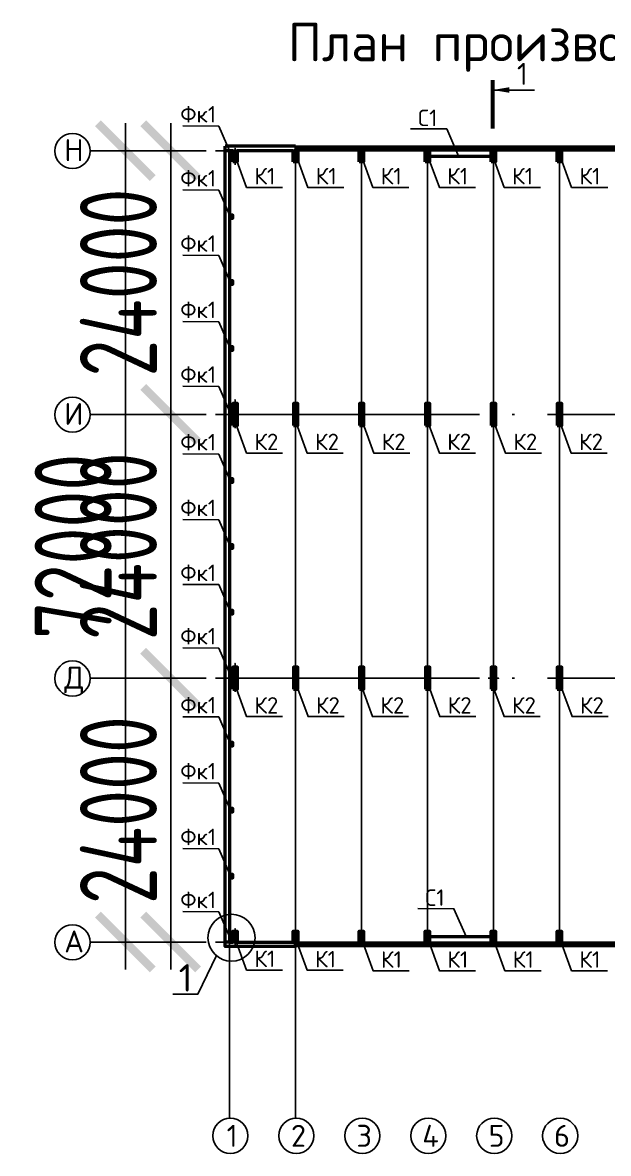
# Model space of a CAD drawing. Header units: millimetres. Extents: x -258526 to -95372, y 16759 to 83244.
# Drawn here: x -128558.4 to -128531.7, y 39764.4 to 39815.9 of the extents above; entities that cross this region are included whole.
import ezdxf

# ---------------------------------------------------------------- set-up
doc = ezdxf.new("R2010")
doc.units = ezdxf.units.MM
doc.header["$LTSCALE"] = 0.5
doc.linetypes.add('ACAD_ISO04W100', pattern=[30, 24, -3, 0, -3])
doc.layers.add('оси', color=7, linetype='ACAD_ISO04W100')
doc.layers.add('тонкие', color=7, linetype='Continuous')
for name, color, linetype, lineweight in [('ТОЛСТЫЕ', 1, 'Continuous', 50), ('ТОЛСТЫЕ3', 7, 'Continuous', 30), ('ТОНКИЕе', 7, 'Continuous', 25)]:
    doc.layers.add(name, color=color, linetype=linetype, lineweight=lineweight)
doc.layers.add('штрих', color=7, linetype='Continuous', lineweight=9, true_color=0x000000)
doc.styles.add('Наклонный', font='isocpeur.ttf', dxfattribs={"width": 0.7, "height": 3.5})
doc.styles.add('Наклонный 5', font='isocpeur.ttf', dxfattribs={"height": 7})
doc.dimstyles.new('СТРОИТЕЛЬНЫЙ', dxfattribs={"dimtxt": 3.5, "dimasz": 2.5, "dimexe": 1.25, "dimexo": 0.625, "dimtad": 1, "dimdec": 0, "dimlfac": 500, "dimdsep": 46, "dimtxsty": 'Наклонный', "dimblk1": 'ARCHTICK', "dimblk2": 'ARCHTICK', "dimsah": 1, "dimcen": 0, "dimdle": 1.25, "dimadec": 0, "dimazin": 0, "dimtfac": 0.75, "dimtdec": 0, "dimtmove": 0, "dimatfit": 3, "dimldrblk": 'ARCHTICK', "dimfxl": 1, "dimtolj": 1, "dimtzin": 0, "dimarcsym": 0})

# ---------------------------------------------------------------- blocks, each defined once
blk = doc.blocks.new('_ArchTick')
at = {"color": 0, "linetype": 'ByBlock', "const_width": 0.15}
blk.add_lwpolyline([(-0.5, -0.5), (0.5, 0.5)], dxfattribs=at)
blk = doc.blocks.new('*D727')
at = {"layer": 'Defpoints', "color": 0, "transparency": 16777216}
for p in [(-128551.634, 39786.037), (-128550.462, 39786.037), (-128550.462, 39774.037)]:
    blk.add_point(p, dxfattribs=at)
at = {"layer": 'ТОНКИЕе', "color": 0, "lineweight": -2, "transparency": 16777216}
for p, q in [((-128551.634, 39772.787), (-128551.634, 39787.287)), ((-128551.087, 39786.037), (-128552.884, 39786.037)), ((-128551.087, 39774.037), (-128552.884, 39774.037))]:
    blk.add_line(p, q, dxfattribs=at)
at = {"layer": 'ТОНКИЕе', "color": 0, "lineweight": -2, "transparency": 16777216, "xscale": 2.5, "yscale": 2.5, "zscale": 2.5}
for p, rotation in [((-128551.634, 39786.037), 90), ((-128551.634, 39774.037), 270)]:
    blk.add_blockref('_ArchTick', p, dxfattribs=dict(at, rotation=rotation))
at = {"layer": 'ТОНКИЕе', "color": 0, "transparency": 16777216, "insert": (-128554.009, 39780.037), "char_height": 3.5, "attachment_point": 5, "rotation": 90, "style": 'Наклонный'}
blk.add_mtext('\\A1;24000', dxfattribs=at)
blk = doc.blocks.new('*D728')
at = {"layer": 'Defpoints', "color": 0, "transparency": 16777216}
for p in [(-128551.634, 39798.037), (-128550.462, 39798.037), (-128550.462, 39786.037)]:
    blk.add_point(p, dxfattribs=at)
at = {"layer": 'ТОНКИЕе', "color": 0, "lineweight": -2, "transparency": 16777216}
for p, q in [((-128551.634, 39784.787), (-128551.634, 39799.287)), ((-128551.087, 39798.037), (-128552.884, 39798.037)), ((-128551.087, 39786.037), (-128552.884, 39786.037))]:
    blk.add_line(p, q, dxfattribs=at)
at = {"layer": 'ТОНКИЕе', "color": 0, "lineweight": -2, "transparency": 16777216, "xscale": 2.5, "yscale": 2.5, "zscale": 2.5}
for p, rotation in [((-128551.634, 39798.037), 90), ((-128551.634, 39786.037), 270)]:
    blk.add_blockref('_ArchTick', p, dxfattribs=dict(at, rotation=rotation))
at = {"layer": 'ТОНКИЕе', "color": 0, "transparency": 16777216, "insert": (-128554.009, 39792.037), "char_height": 3.5, "attachment_point": 5, "rotation": 90, "style": 'Наклонный'}
blk.add_mtext('\\A1;24000', dxfattribs=at)
blk = doc.blocks.new('*D729')
at = {"layer": 'Defpoints', "color": 0, "transparency": 16777216}
for p in [(-128551.634, 39810.037), (-128550.462, 39810.037), (-128550.462, 39798.037)]:
    blk.add_point(p, dxfattribs=at)
at = {"layer": 'ТОНКИЕе', "color": 0, "lineweight": -2, "transparency": 16777216}
for p, q in [((-128551.634, 39796.787), (-128551.634, 39811.287)), ((-128551.087, 39810.037), (-128552.884, 39810.037)), ((-128551.087, 39798.037), (-128552.884, 39798.037))]:
    blk.add_line(p, q, dxfattribs=at)
at = {"layer": 'ТОНКИЕе', "color": 0, "lineweight": -2, "transparency": 16777216, "xscale": 2.5, "yscale": 2.5, "zscale": 2.5}
for p, rotation in [((-128551.634, 39810.037), 90), ((-128551.634, 39798.037), 270)]:
    blk.add_blockref('_ArchTick', p, dxfattribs=dict(at, rotation=rotation))
at = {"layer": 'ТОНКИЕе', "color": 0, "transparency": 16777216, "insert": (-128554.009, 39804.037), "char_height": 3.5, "attachment_point": 5, "rotation": 90, "style": 'Наклонный'}
blk.add_mtext('\\A1;24000', dxfattribs=at)
blk = doc.blocks.new('*D730')
at = {"layer": 'Defpoints', "color": 0, "transparency": 16777216}
for p in [(-128553.697, 39810.037), (-128550.462, 39810.037), (-128550.462, 39774.037)]:
    blk.add_point(p, dxfattribs=at)
at = {"layer": 'ТОНКИЕе', "color": 0, "lineweight": -2, "transparency": 16777216}
for p, q in [((-128553.697, 39772.787), (-128553.697, 39811.287)), ((-128551.087, 39810.037), (-128554.947, 39810.037)), ((-128551.087, 39774.037), (-128554.947, 39774.037))]:
    blk.add_line(p, q, dxfattribs=at)
at = {"layer": 'ТОНКИЕе', "color": 0, "lineweight": -2, "transparency": 16777216, "xscale": 2.5, "yscale": 2.5, "zscale": 2.5}
for p, rotation in [((-128553.697, 39810.037), 90), ((-128553.697, 39774.037), 270)]:
    blk.add_blockref('_ArchTick', p, dxfattribs=dict(at, rotation=rotation))
at = {"layer": 'ТОНКИЕе', "color": 0, "transparency": 16777216, "insert": (-128556.072, 39792.037), "char_height": 3.5, "attachment_point": 5, "rotation": 90, "style": 'Наклонный'}
blk.add_mtext('\\A1;72000', dxfattribs=at)

msp = doc.modelspace()

# ---------------------------------------------------------------- linework, layer by layer
at = {"layer": 'оси', "color": 0}
for points in [[(-128549.5967, 39810.0366), (-128502.6357, 39810.0366)], [(-128548.9578, 39810.0366), (-128548.9578, 39804.7866)], [(-128545.9578, 39774.0366), (-128545.9578, 39774.0366), (-128545.9578, 39810.0366)], [(-128545.9578, 39810.0366), (-128545.9578, 39774.0366)], [(-128542.9578, 39774.0366), (-128542.9578, 39774.0366), (-128542.9578, 39810.0366)], [(-128542.9578, 39810.0366), (-128542.9578, 39774.0366)], [(-128539.9578, 39774.0366), (-128539.9578, 39774.0366), (-128539.9578, 39810.0366)], [(-128539.9578, 39810.0366), (-128539.9578, 39774.0366)], [(-128536.9578, 39774.0366), (-128536.9578, 39774.0366), (-128536.9578, 39810.0366)], [(-128536.9578, 39810.0366), (-128536.9578, 39774.0366)], [(-128533.9578, 39774.0366), (-128533.9578, 39774.0366), (-128533.9578, 39810.0366)], [(-128533.9578, 39810.0366), (-128533.9578, 39774.0366)], [(-128548.9578, 39804.7866), (-128548.9578, 39792.7866)], [(-128549.5967, 39798.0366), (-128502.4891, 39798.0366)], [(-128548.9578, 39792.7866), (-128548.9578, 39782.2866)], [(-128549.5967, 39786.0366), (-128502.2937, 39786.0366)], [(-128548.9578, 39780.7866), (-128548.9578, 39774.0366)], [(-128549.5967, 39774.0366), (-128502.2451, 39774.0366)]]:
    msp.add_lwpolyline(points, dxfattribs=at)
at = {"layer": 'ТОЛСТЫЕ', "color": 0}
for p, q in [((-128549.1578, 39810.0366), (-128549.1578, 39810.2366)), ((-128548.9578, 39810.0366), (-128549.1578, 39810.0366)), ((-128549.1578, 39804.6996), (-128549.1578, 39810.0366)), ((-128548.9578, 39810.0366), (-128548.9578, 39804.7866)), ((-128549.1578, 39792.7866), (-128549.1578, 39804.7866)), ((-128548.9578, 39804.7866), (-128548.9578, 39792.7866)), ((-128549.1578, 39782.2866), (-128549.1578, 39792.7866)), ((-128548.9578, 39792.7866), (-128548.9578, 39780.7866)), ((-128549.1578, 39774.0366), (-128549.1578, 39782.2866)), ((-128548.9578, 39780.7866), (-128548.9578, 39774.0366)), ((-128548.9578, 39774.0366), (-128549.1578, 39774.0366))]:
    msp.add_line(p, q, dxfattribs=at)
at = {"layer": 'ТОЛСТЫЕ', "color": 0, "lineweight": 25}
for p, q in [((-128549.1578, 39810.2366), (-128503.9578, 39810.2366)), ((-128503.7578, 39810.0366), (-128548.9578, 39810.0366))]:
    msp.add_line(p, q, dxfattribs=at)
at = {"layer": 'ТОЛСТЫЕ', "color": 0}
for points in [[(-128545.9578, 39810.2366), (-128549.1578, 39810.2366)], [(-128548.9578, 39809.8866), (-128548.8078, 39809.8866), (-128548.8078, 39810.0366), (-128548.9578, 39810.0366), (-128548.9578, 39810.0366), (-128548.9578, 39809.8866), (-128548.8078, 39810.0366), (-128548.9578, 39810.0366), (-128548.8078, 39809.8866)], [(-128548.8078, 39809.5366), (-128548.8078, 39810.0366), (-128548.6078, 39810.0366), (-128548.6078, 39809.5366), (-128548.8078, 39809.5366)], [(-128546.0578, 39810.0366), (-128548.6078, 39810.0366)], [(-128546.0578, 39809.5366), (-128546.0578, 39810.0366), (-128545.8578, 39810.0366), (-128545.8578, 39809.5366), (-128546.0578, 39809.5366)], [(-128545.9578, 39810.0366), (-128545.9578, 39810.0866), (-128506.9578, 39810.0866), (-128506.9578, 39810.1366), (-128545.9578, 39810.1366)], [(-128543.0578, 39809.5366), (-128543.0578, 39810.0366), (-128542.8578, 39810.0366), (-128542.8578, 39809.5366), (-128543.0578, 39809.5366)], [(-128540.0578, 39809.5366), (-128540.0578, 39810.0366), (-128539.8578, 39810.0366), (-128539.8578, 39809.5366), (-128540.0578, 39809.5366)], [(-128539.8578, 39809.7866), (-128537.0578, 39809.7866)], [(-128537.0578, 39809.5366), (-128537.0578, 39810.0366), (-128536.8578, 39810.0366), (-128536.8578, 39809.5366), (-128537.0578, 39809.5366)], [(-128534.0578, 39809.5366), (-128534.0578, 39810.0366), (-128533.8578, 39810.0366), (-128533.8578, 39809.5366), (-128534.0578, 39809.5366)], [(-128548.9578, 39806.9616), (-128548.8078, 39806.9616), (-128548.8078, 39807.1116), (-128548.9578, 39807.1116), (-128548.9578, 39807.1116), (-128548.9578, 39806.9616), (-128548.8078, 39807.1116), (-128548.9578, 39807.1116), (-128548.8078, 39806.9616)], [(-128548.9578, 39803.9616), (-128548.8078, 39803.9616), (-128548.8078, 39804.1116), (-128548.9578, 39804.1116), (-128548.9578, 39804.1116), (-128548.9578, 39803.9616), (-128548.8078, 39804.1116), (-128548.9578, 39804.1116), (-128548.8078, 39803.9616)], [(-128548.9578, 39800.9616), (-128548.8078, 39800.9616), (-128548.8078, 39801.1116), (-128548.9578, 39801.1116), (-128548.9578, 39801.1116), (-128548.9578, 39800.9616), (-128548.8078, 39801.1116), (-128548.9578, 39801.1116), (-128548.8078, 39800.9616)], [(-128548.8016, 39797.5366), (-128548.6016, 39797.5366), (-128548.6016, 39798.5366), (-128548.8078, 39798.5366), (-128548.8078, 39797.5366)], [(-128546.0516, 39797.5366), (-128545.8516, 39797.5366), (-128545.8516, 39798.5366), (-128546.0516, 39798.5366), (-128546.0516, 39797.5366)], [(-128543.0516, 39797.5366), (-128542.8516, 39797.5366), (-128542.8516, 39798.5366), (-128543.0516, 39798.5366), (-128543.0516, 39797.5366)], [(-128540.0516, 39797.5366), (-128539.8516, 39797.5366), (-128539.8516, 39798.5366), (-128540.0516, 39798.5366), (-128540.0516, 39797.5366)], [(-128537.0516, 39797.5366), (-128536.8516, 39797.5366), (-128536.8516, 39798.5366), (-128537.0516, 39798.5366), (-128537.0516, 39797.5366)], [(-128534.0516, 39797.5366), (-128533.8516, 39797.5366), (-128533.8516, 39798.5366), (-128534.0516, 39798.5366), (-128534.0516, 39797.5366)], [(-128548.9578, 39797.9616), (-128548.8078, 39797.9616), (-128548.8078, 39798.1116), (-128548.9578, 39798.1116), (-128548.9578, 39798.1116), (-128548.9578, 39797.9616), (-128548.8078, 39798.1116), (-128548.9578, 39798.1116), (-128548.8078, 39797.9616)], [(-128548.9578, 39794.9616), (-128548.8078, 39794.9616), (-128548.8078, 39795.1116), (-128548.9578, 39795.1116), (-128548.9578, 39795.1116), (-128548.9578, 39794.9616), (-128548.8078, 39795.1116), (-128548.9578, 39795.1116), (-128548.8078, 39794.9616)], [(-128548.9578, 39791.9616), (-128548.8078, 39791.9616), (-128548.8078, 39792.1116), (-128548.9578, 39792.1116), (-128548.9578, 39792.1116), (-128548.9578, 39791.9616), (-128548.8078, 39792.1116), (-128548.9578, 39792.1116), (-128548.8078, 39791.9616)], [(-128548.9578, 39788.9616), (-128548.8078, 39788.9616), (-128548.8078, 39789.1116), (-128548.9578, 39789.1116), (-128548.9578, 39789.1116), (-128548.9578, 39788.9616), (-128548.8078, 39789.1116), (-128548.9578, 39789.1116), (-128548.8078, 39788.9616)], [(-128548.8016, 39785.5366), (-128548.6016, 39785.5366), (-128548.6016, 39786.5366), (-128548.8078, 39786.5366), (-128548.8078, 39785.5366)], [(-128546.0516, 39785.5366), (-128545.8516, 39785.5366), (-128545.8516, 39786.5366), (-128546.0516, 39786.5366), (-128546.0516, 39785.5366)], [(-128543.0516, 39785.5366), (-128542.8516, 39785.5366), (-128542.8516, 39786.5366), (-128543.0516, 39786.5366), (-128543.0516, 39785.5366)], [(-128540.0516, 39785.5366), (-128539.8516, 39785.5366), (-128539.8516, 39786.5366), (-128540.0516, 39786.5366), (-128540.0516, 39785.5366)], [(-128537.0516, 39785.5366), (-128536.8516, 39785.5366), (-128536.8516, 39786.5366), (-128537.0516, 39786.5366), (-128537.0516, 39785.5366)], [(-128534.0516, 39785.5366), (-128533.8516, 39785.5366), (-128533.8516, 39786.5366), (-128534.0516, 39786.5366), (-128534.0516, 39785.5366)], [(-128548.9578, 39785.9616), (-128548.8078, 39785.9616), (-128548.8078, 39786.1116), (-128548.9578, 39786.1116), (-128548.9578, 39786.1116), (-128548.9578, 39785.9616), (-128548.8078, 39786.1116), (-128548.9578, 39786.1116), (-128548.8078, 39785.9616)], [(-128548.9578, 39782.9616), (-128548.8078, 39782.9616), (-128548.8078, 39783.1116), (-128548.9578, 39783.1116), (-128548.9578, 39783.1116), (-128548.9578, 39782.9616), (-128548.8078, 39783.1116), (-128548.9578, 39783.1116), (-128548.8078, 39782.9616)], [(-128548.9578, 39779.9616), (-128548.8078, 39779.9616), (-128548.8078, 39780.1116), (-128548.9578, 39780.1116), (-128548.9578, 39780.1116), (-128548.9578, 39779.9616), (-128548.8078, 39780.1116), (-128548.9578, 39780.1116), (-128548.8078, 39779.9616)], [(-128548.9578, 39776.9616), (-128548.8078, 39776.9616), (-128548.8078, 39777.1116), (-128548.9578, 39777.1116), (-128548.9578, 39777.1116), (-128548.9578, 39776.9616), (-128548.8078, 39777.1116), (-128548.9578, 39777.1116), (-128548.8078, 39776.9616)], [(-128546.0578, 39774.0366), (-128546.0578, 39774.5366), (-128545.8578, 39774.5366), (-128545.8578, 39774.0366), (-128546.0578, 39774.0366)], [(-128543.0578, 39774.0366), (-128543.0578, 39774.5366), (-128542.8578, 39774.5366), (-128542.8578, 39774.0366), (-128543.0578, 39774.0366)], [(-128540.0578, 39774.0366), (-128540.0578, 39774.5366), (-128539.8578, 39774.5366), (-128539.8578, 39774.0366), (-128540.0578, 39774.0366)], [(-128539.8578, 39774.2866), (-128537.0578, 39774.2866)], [(-128537.0578, 39774.0366), (-128537.0578, 39774.5366), (-128536.8578, 39774.5366), (-128536.8578, 39774.0366), (-128537.0578, 39774.0366)], [(-128534.0578, 39774.0366), (-128534.0578, 39774.5366), (-128533.8578, 39774.5366), (-128533.8578, 39774.0366), (-128534.0578, 39774.0366)], [(-128548.6078, 39774.0366), (-128545.9578, 39774.0366), (-128545.9578, 39773.8366), (-128549.1578, 39773.8366), (-128549.1578, 39774.0366)], [(-128548.9578, 39774.0366), (-128548.8078, 39774.0366), (-128548.8078, 39774.1866), (-128548.9578, 39774.1866), (-128548.9578, 39774.1866), (-128548.9578, 39774.0366), (-128548.8078, 39774.1866), (-128548.9578, 39774.1866), (-128548.8078, 39774.0366)], [(-128545.9578, 39773.8366), (-128545.9578, 39774.0366)], [(-128506.9578, 39774.0366), (-128506.9578, 39773.9866), (-128545.9578, 39773.9866), (-128545.9578, 39773.9366), (-128506.9578, 39773.9366)], [(-128542.9578, 39773.8366), (-128542.9578, 39774.0366)], [(-128539.9578, 39773.8366), (-128539.9578, 39774.0366)], [(-128536.9578, 39773.8366), (-128536.9578, 39774.0366)], [(-128533.9578, 39773.8366), (-128533.9578, 39774.0366)]]:
    msp.add_lwpolyline(points, dxfattribs=at)
at = {"layer": 'ТОЛСТЫЕ', "color": 0, "lineweight": 50}
msp.add_lwpolyline([(-128548.8078, 39774.0366), (-128548.8078, 39774.5366), (-128548.6078, 39774.5366), (-128548.6078, 39774.0366), (-128548.8078, 39774.0366)], dxfattribs=at)
at = {"layer": 'ТОЛСТЫЕ', "color": 0, "lineweight": 25}
msp.add_lwpolyline([(-128549.1578, 39774.0366), (-128549.1578, 39773.8366), (-128503.7578, 39773.8366), (-128503.7578, 39774.0366), (-128549.1578, 39774.0366)], dxfattribs=at)
at = {"layer": 'ТОЛСТЫЕ3', "color": 0}
for points in [[(-128545.9578, 39810.0366), (-128545.9578, 39810.2366)], [(-128542.9578, 39810.0366), (-128542.9578, 39810.2366)], [(-128539.9578, 39810.0366), (-128539.9578, 39810.2366)], [(-128536.9578, 39810.0366), (-128536.9578, 39810.2366)], [(-128533.9578, 39810.0366), (-128533.9578, 39810.2366)]]:
    msp.add_lwpolyline(points, dxfattribs=at)
at = {"layer": 'тонкие', "color": 0}
for points in [[(-128548.8078, 39809.5366), (-128548.7078, 39809.5366), (-128548.7078, 39810.1464), (-128548.7078, 39809.4009)], [(-128546.0578, 39809.5366), (-128545.9578, 39809.5366), (-128545.9578, 39810.1464), (-128545.9578, 39809.4009)], [(-128543.0578, 39809.5366), (-128542.9578, 39809.5366), (-128542.9578, 39810.1464), (-128542.9578, 39809.4009)], [(-128540.0578, 39809.5366), (-128539.9578, 39809.5366), (-128539.9578, 39810.1464), (-128539.9578, 39809.4009)], [(-128537.0578, 39809.5366), (-128536.9578, 39809.5366), (-128536.9578, 39810.1464), (-128536.9578, 39809.4009)], [(-128534.0578, 39809.5366), (-128533.9578, 39809.5366), (-128533.9578, 39810.1464), (-128533.9578, 39809.4009)], [(-128548.7078, 39798.0366), (-128548.7078, 39798.7075), (-128548.7078, 39797.4147)], [(-128548.7078, 39786.0366), (-128548.7078, 39786.7075), (-128548.7078, 39785.4147)], [(-128545.9578, 39786.0366), (-128545.9578, 39786.7075), (-128545.9578, 39785.4147)], [(-128542.9578, 39786.0366), (-128542.9578, 39786.7075), (-128542.9578, 39785.4147)], [(-128539.9578, 39786.0366), (-128539.9578, 39786.7075), (-128539.9578, 39785.4147)], [(-128536.9578, 39786.0366), (-128536.9578, 39786.7075), (-128536.9578, 39785.4147)], [(-128533.9578, 39786.0366), (-128533.9578, 39786.7075), (-128533.9578, 39785.4147)], [(-128548.9578, 39786.0366), (-128548.7078, 39786.0366), (-128548.7078, 39786.1224), (-128548.7078, 39785.9397)], [(-128548.8016, 39786.0366), (-128548.4708, 39786.0366), (-128548.9448, 39786.0366)], [(-128546.0516, 39786.0366), (-128545.7208, 39786.0366), (-128546.1948, 39786.0366)], [(-128543.0516, 39786.0366), (-128542.7208, 39786.0366), (-128543.1948, 39786.0366)], [(-128540.0516, 39786.0366), (-128539.7208, 39786.0366), (-128540.1948, 39786.0366)], [(-128537.0516, 39786.0366), (-128536.7208, 39786.0366), (-128537.1948, 39786.0366)], [(-128534.0516, 39786.0366), (-128533.7208, 39786.0366), (-128534.1948, 39786.0366)], [(-128548.9578, 39774.0366), (-128548.7078, 39774.0366), (-128548.7078, 39774.6464), (-128548.7078, 39773.9009)], [(-128546.2078, 39774.0366), (-128545.9578, 39774.0366), (-128545.9578, 39774.6464), (-128545.9578, 39773.9009)], [(-128543.2078, 39774.0366), (-128542.9578, 39774.0366), (-128542.9578, 39774.6464), (-128542.9578, 39773.9009)], [(-128540.2078, 39774.0366), (-128539.9578, 39774.0366), (-128539.9578, 39774.6464), (-128539.9578, 39773.9009)], [(-128537.2078, 39774.0366), (-128536.9578, 39774.0366), (-128536.9578, 39774.6464), (-128536.9578, 39773.9009)], [(-128534.2078, 39774.0366), (-128533.9578, 39774.0366), (-128533.9578, 39774.6464), (-128533.9578, 39773.9009)]]:
    msp.add_lwpolyline(points, dxfattribs=at)
at = {"layer": 'ТОНКИЕе', "color": 0}
msp.add_lwpolyline([(-128536.9932, 39812.7985, 0.25, 0.25, 0), (-128536.9932, 39812.7985, 0, 0.25, 0), (-128536.237, 39812.7985, 0.25, 0.25, 0)], format="xyseb", dxfattribs=at)
at = {"layer": 'ТОНКИЕе', "color": 0, "lineweight": 60}
msp.add_lwpolyline([(-128536.9932, 39813.2525), (-128536.9932, 39811.0503)], dxfattribs=at)
at = {"layer": 'ТОНКИЕе', "color": 0}
for points in [[(-128536.9932, 39812.7985), (-128535.0873, 39812.7985)], [(-128548.898, 39809.892), (-128549.4479, 39811.1558), (-128551.0884, 39811.1622)], [(-128538.53, 39809.762), (-128539.0799, 39811.0258), (-128540.7203, 39811.0322)], [(-128550.0227, 39810.0366), (-128555.2968, 39810.0366)], [(-128548.6906, 39809.7474), (-128548.1863, 39808.3702), (-128546.5433, 39808.3702)], [(-128545.9018, 39809.7474), (-128545.3975, 39808.3702), (-128543.7545, 39808.3702)], [(-128542.9437, 39809.7474), (-128542.4394, 39808.3702), (-128540.7964, 39808.3702)], [(-128539.9203, 39809.7474), (-128539.416, 39808.3702), (-128537.773, 39808.3702)], [(-128536.968, 39809.7474), (-128536.4637, 39808.3702), (-128534.8207, 39808.3702)], [(-128533.9055, 39809.7474), (-128533.4012, 39808.3702), (-128531.7582, 39808.3702)], [(-128548.898, 39806.9793), (-128549.4479, 39808.2431), (-128551.0884, 39808.2494)], [(-128548.898, 39804.011), (-128549.4479, 39805.2748), (-128551.0884, 39805.2811)], [(-128548.898, 39800.9948), (-128549.4479, 39802.2586), (-128551.0884, 39802.265)], [(-128548.898, 39798.0518), (-128549.4479, 39799.3156), (-128551.0884, 39799.3219)], [(-128550.0227, 39798.0366), (-128555.2968, 39798.0366)], [(-128548.6906, 39797.6579), (-128548.1863, 39796.2806), (-128546.5433, 39796.2806)], [(-128545.9333, 39797.6579), (-128545.4289, 39796.2806), (-128543.786, 39796.2806)], [(-128542.9016, 39797.6579), (-128542.3973, 39796.2806), (-128540.7543, 39796.2806)], [(-128539.9199, 39797.6579), (-128539.4156, 39796.2806), (-128537.7726, 39796.2806)], [(-128536.9157, 39797.6579), (-128536.4114, 39796.2806), (-128534.7684, 39796.2806)], [(-128533.9252, 39797.6579), (-128533.4209, 39796.2806), (-128531.7779, 39796.2806)], [(-128548.898, 39794.9744), (-128549.4479, 39796.2382), (-128551.0884, 39796.2445)], [(-128548.898, 39791.9846), (-128549.4479, 39793.2484), (-128551.0884, 39793.2548)], [(-128548.898, 39789.0306), (-128549.4479, 39790.2944), (-128551.0884, 39790.3008)], [(-128548.898, 39786.1483), (-128549.4479, 39787.412), (-128551.0884, 39787.4184)], [(-128550.0227, 39786.0366), (-128555.2968, 39786.0366)], [(-128548.6906, 39785.6699), (-128548.1863, 39784.2927), (-128546.5433, 39784.2927)], [(-128545.8917, 39785.6699), (-128545.3874, 39784.2927), (-128543.7444, 39784.2927)], [(-128542.961, 39785.6699), (-128542.4567, 39784.2927), (-128540.8137, 39784.2927)], [(-128539.8983, 39785.6699), (-128539.394, 39784.2927), (-128537.7511, 39784.2927)], [(-128536.9764, 39785.6699), (-128536.4721, 39784.2927), (-128534.8291, 39784.2927)], [(-128533.8845, 39785.6699), (-128533.3801, 39784.2927), (-128531.7372, 39784.2927)], [(-128548.898, 39783.0097), (-128549.4479, 39784.2735), (-128551.0884, 39784.2798)], [(-128548.898, 39780.0066), (-128549.4479, 39781.2704), (-128551.0884, 39781.2767)], [(-128548.898, 39777.0154), (-128549.4479, 39778.2792), (-128551.0884, 39778.2855)], [(-128548.898, 39774.1484), (-128549.4479, 39775.4122), (-128551.0884, 39775.4186)], [(-128538.2021, 39774.2862), (-128538.752, 39775.55), (-128540.3924, 39775.5563)], [(-128550.0227, 39774.0366), (-128555.2968, 39774.0366)], [(-128548.9578, 39774.0366), (-128548.9578, 39766.0194)], [(-128548.6906, 39774.1406), (-128548.1863, 39772.7633), (-128546.5433, 39772.7633)], [(-128545.9578, 39774.0366), (-128545.9578, 39766.0194)], [(-128545.931, 39774.1278), (-128545.4267, 39772.7506), (-128543.7837, 39772.7506)], [(-128542.9321, 39774.1094), (-128542.4278, 39772.7322), (-128540.7848, 39772.7322)], [(-128539.9149, 39774.1094), (-128539.4106, 39772.7322), (-128537.7677, 39772.7322)], [(-128536.9365, 39774.1094), (-128536.4321, 39772.7322), (-128534.7892, 39772.7322)], [(-128533.9092, 39774.1094), (-128533.4049, 39772.7322), (-128531.7619, 39772.7322)], [(-128549.5483, 39773.4265), (-128550.3975, 39771.6681), (-128551.5347, 39771.6681)], [(-128545.9578, 39769.1318), (-128545.9578, 39766.0194)]]:
    msp.add_lwpolyline(points, dxfattribs=at)
for centre, radius in [((-128556.1005, 39810.025), 0.8), ((-128556.1005, 39798.025), 0.8), ((-128556.1005, 39786.025), 0.8), ((-128556.1005, 39774.025), 0.8), ((-128548.8687, 39774.2321), 1.069), ((-128548.9188, 39765.2204), 0.8), ((-128545.9188, 39765.2204), 0.8), ((-128542.9188, 39765.2204), 0.8), ((-128539.9188, 39765.2204), 0.8), ((-128536.9188, 39765.2204), 0.8), ((-128533.9188, 39765.2204), 0.8)]:
    msp.add_circle(centre, radius, dxfattribs=at)
at = {"layer": 'штрих', "color": 0}
for points in [[(-128548.8078, 39810.0366), (-128548.8078, 39809.9366), (-128548.6078, 39809.9366), (-128548.6078, 39809.6366), (-128548.8078, 39809.6366)], [(-128546.0578, 39810.0366), (-128546.0578, 39809.9366), (-128545.8578, 39809.9366), (-128545.8578, 39809.6366), (-128546.0578, 39809.6366)], [(-128543.0578, 39810.0366), (-128543.0578, 39809.9366), (-128542.8578, 39809.9366), (-128542.8578, 39809.6366), (-128543.0578, 39809.6366)], [(-128540.0578, 39810.0366), (-128540.0578, 39809.9366), (-128539.8578, 39809.9366), (-128539.8578, 39809.6366), (-128540.0578, 39809.6366)], [(-128537.0578, 39810.0366), (-128537.0578, 39809.9366), (-128536.8578, 39809.9366), (-128536.8578, 39809.6366), (-128537.0578, 39809.6366)], [(-128534.0578, 39810.0366), (-128534.0578, 39809.9366), (-128533.8578, 39809.9366), (-128533.8578, 39809.6366), (-128534.0578, 39809.6366)], [(-128548.8016, 39797.5366), (-128548.8016, 39797.8866), (-128548.6016, 39797.8866), (-128548.6016, 39797.8866), (-128548.6016, 39798.1866), (-128548.8016, 39798.1866)], [(-128546.0516, 39797.5366), (-128546.0516, 39797.8866), (-128545.8516, 39797.8866), (-128545.8516, 39797.8866), (-128545.8516, 39798.1866), (-128546.0516, 39798.1866)], [(-128543.0516, 39797.5366), (-128543.0516, 39797.8866), (-128542.8516, 39797.8866), (-128542.8516, 39797.8866), (-128542.8516, 39798.1866), (-128543.0516, 39798.1866)], [(-128540.0516, 39797.5366), (-128540.0516, 39797.8866), (-128539.8516, 39797.8866), (-128539.8516, 39797.8866), (-128539.8516, 39798.1866), (-128540.0516, 39798.1866)], [(-128537.0516, 39797.5366), (-128537.0516, 39797.8866), (-128536.8516, 39797.8866), (-128536.8516, 39797.8866), (-128536.8516, 39798.1866), (-128537.0516, 39798.1866)], [(-128534.0516, 39797.5366), (-128534.0516, 39797.8866), (-128533.8516, 39797.8866), (-128533.8516, 39797.8866), (-128533.8516, 39798.1866), (-128534.0516, 39798.1866)], [(-128548.8016, 39785.5366), (-128548.8016, 39785.8866), (-128548.6016, 39785.8866), (-128548.6016, 39785.8866), (-128548.6016, 39786.1866), (-128548.8016, 39786.1866)], [(-128546.0516, 39785.5366), (-128546.0516, 39785.8866), (-128545.8516, 39785.8866), (-128545.8516, 39785.8866), (-128545.8516, 39786.1866), (-128546.0516, 39786.1866)], [(-128543.0516, 39785.5366), (-128543.0516, 39785.8866), (-128542.8516, 39785.8866), (-128542.8516, 39785.8866), (-128542.8516, 39786.1866), (-128543.0516, 39786.1866)], [(-128540.0516, 39785.5366), (-128540.0516, 39785.8866), (-128539.8516, 39785.8866), (-128539.8516, 39785.8866), (-128539.8516, 39786.1866), (-128540.0516, 39786.1866)], [(-128537.0516, 39785.5366), (-128537.0516, 39785.8866), (-128536.8516, 39785.8866), (-128536.8516, 39785.8866), (-128536.8516, 39786.1866), (-128537.0516, 39786.1866)], [(-128534.0516, 39785.5366), (-128534.0516, 39785.8866), (-128533.8516, 39785.8866), (-128533.8516, 39785.8866), (-128533.8516, 39786.1866), (-128534.0516, 39786.1866)], [(-128548.8078, 39774.5366), (-128548.8078, 39774.4366), (-128548.6078, 39774.4366), (-128548.6078, 39774.1366), (-128548.8078, 39774.1366)], [(-128546.0578, 39774.5366), (-128546.0578, 39774.4366), (-128545.8578, 39774.4366), (-128545.8578, 39774.1366), (-128546.0578, 39774.1366)], [(-128543.0578, 39774.5366), (-128543.0578, 39774.4366), (-128542.8578, 39774.4366), (-128542.8578, 39774.1366), (-128543.0578, 39774.1366)], [(-128540.0578, 39774.5366), (-128540.0578, 39774.4366), (-128539.8578, 39774.4366), (-128539.8578, 39774.1366), (-128540.0578, 39774.1366)], [(-128537.0578, 39774.5366), (-128537.0578, 39774.4366), (-128536.8578, 39774.4366), (-128536.8578, 39774.1366), (-128537.0578, 39774.1366)], [(-128534.0578, 39774.5366), (-128534.0578, 39774.4366), (-128533.8578, 39774.4366), (-128533.8578, 39774.1366), (-128534.0578, 39774.1366)]]:
    msp.add_lwpolyline(points, dxfattribs=at)

# ---------------------------------------------------------------- texts
at = {"layer": 'ТОНКИЕе', "color": 0, "attachment_point": 1, "style": 'Наклонный 5'}
for s, width, insert, char_height in [('{\\Q0;План производственного корпуса М1:500}', 165.217572, (-128546.3071, 39815.8526), 1.75), ('{\\Q0;1}', 1.25, (-128535.8869, 39814.0326), 1), ('Фк1', 0.741749, (-128551.1985, 39812.0687), 0.75), ('С1', 0.741749, (-128540.386, 39811.9051), 0.75), ('{\\Q0;Н}', 1.25, (-128556.4773, 39810.5635), 1), ('Фк1', 0.741749, (-128551.1985, 39809.156), 0.75), ('К1', 0.741749, (-128547.8288, 39809.2545), 0.75), ('К1', 0.741749, (-128545.04, 39809.2545), 0.75), ('К1', 0.741749, (-128542.0819, 39809.2545), 0.75), ('К1', 0.741749, (-128539.0585, 39809.2545), 0.75), ('К1', 0.741749, (-128536.1062, 39809.2545), 0.75), ('К1', 0.741749, (-128533.0437, 39809.2545), 0.75), ('Фк1', 0.741749, (-128551.1985, 39806.1877), 0.75), ('Фк1', 0.741749, (-128551.1985, 39803.1715), 0.75), ('Фк1', 0.741749, (-128551.1985, 39800.2285), 0.75), ('{\\Q0;И}', 1.25, (-128556.4773, 39798.5635), 1), ('Фк1', 0.741749, (-128551.1985, 39797.1511), 0.75), ('К2', 0.741749, (-128547.8288, 39797.165), 0.75), ('К2', 0.741749, (-128545.0715, 39797.165), 0.75), ('К2', 0.741749, (-128542.0398, 39797.165), 0.75), ('К2', 0.741749, (-128539.0581, 39797.165), 0.75), ('К2', 0.741749, (-128536.0539, 39797.165), 0.75), ('К2', 0.741749, (-128533.0634, 39797.165), 0.75), ('Фк1', 0.741749, (-128551.1985, 39794.1613), 0.75), ('Фк1', 0.741749, (-128551.1985, 39791.2073), 0.75), ('Фк1', 0.741749, (-128551.1985, 39788.325), 0.75), ('{\\Q0;Д}', 1.25, (-128556.4773, 39786.5635), 1), ('Фк1', 0.741749, (-128551.1985, 39785.1864), 0.75), ('К2', 0.741749, (-128547.8288, 39785.177), 0.75), ('К2', 0.741749, (-128545.0299, 39785.177), 0.75), ('К2', 0.741749, (-128542.0992, 39785.177), 0.75), ('К2', 0.741749, (-128539.0365, 39785.177), 0.75), ('К2', 0.741749, (-128536.1146, 39785.177), 0.75), ('К2', 0.741749, (-128533.0227, 39785.177), 0.75), ('Фк1', 0.741749, (-128551.1985, 39782.1833), 0.75), ('Фк1', 0.741749, (-128551.1985, 39779.1921), 0.75), ('С1', 0.741749, (-128540.0581, 39776.4293), 0.75), ('Фк1', 0.741749, (-128551.1985, 39776.3251), 0.75), ('{\\Q0;А}', 1.25, (-128556.4773, 39774.5635), 1), ('К1', 0.741749, (-128547.8288, 39773.6476), 0.75), ('К1', 0.741749, (-128545.0692, 39773.6349), 0.75), ('К1', 0.741749, (-128542.0703, 39773.6165), 0.75), ('К1', 0.741749, (-128539.0531, 39773.6165), 0.75), ('К1', 0.741749, (-128536.0747, 39773.6165), 0.75), ('К1', 0.741749, (-128533.0474, 39773.6165), 0.75), ('1', 1.590667, (-128551.2684, 39773.0306), 1.25), ('{\\Q0;1}', 0.463183, (-128549.0902, 39765.7192), 1), ('{\\Q0;2}', 0.463183, (-128546.1638, 39765.7192), 1), ('{\\Q0;3}', 1.25, (-128543.1846, 39765.7192), 1), ('{\\Q0;4}', 0.463183, (-128540.1921, 39765.7192), 1), ('{\\Q0;5}', 1.25, (-128537.1787, 39765.7192), 1), ('{\\Q0;6}', 1.25, (-128534.1997, 39765.7192), 1)]:
    msp.add_mtext_dynamic_manual_height_columns(s, width=width, gutter_width=8.75, heights=[0], dxfattribs=dict(at, insert=insert, char_height=char_height))

# ---------------------------------------------------------------- dimensions: what is measured, and where the dimension line sits
at = {"layer": 'ТОНКИЕе', "color": 0}
for base, p1, p2, text, picture, middle in [((-128553.6968, 39810.0366), (-128550.4617, 39774.0366), (-128550.4617, 39810.0366), '72000', '*D730', (-128556.0718, 39792.0366)), ((-128551.6343, 39810.0366), (-128550.4617, 39798.0366), (-128550.4617, 39810.0366), '24000', '*D729', (-128554.0093, 39804.0366)), ((-128551.6343, 39798.0366), (-128550.4617, 39786.0366), (-128550.4617, 39798.0366), '24000', '*D728', (-128554.0093, 39792.0366)), ((-128551.6343, 39786.0366), (-128550.4617, 39774.0366), (-128550.4617, 39786.0366), '24000', '*D727', (-128554.0093, 39780.0366))]:
    dim = msp.add_linear_dim(base=base, p1=p1, p2=p2, angle=90, text=text, dimstyle='СТРОИТЕЛЬНЫЙ', dxfattribs=at)
    dim.commit()
    dim.dimension.update_dxf_attribs({"geometry": picture, "text_midpoint": middle})

doc.saveas('drawing.dxf')
